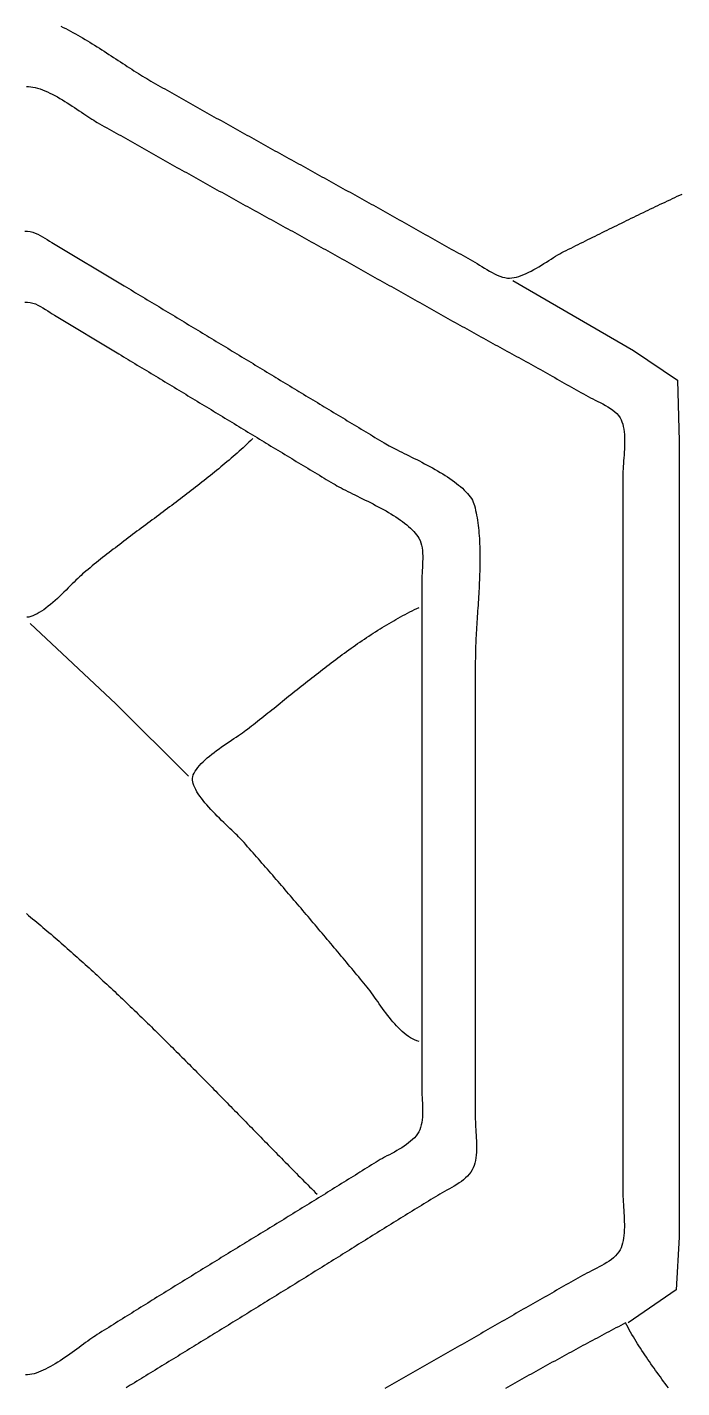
# Model space of a CAD drawing. Header units: millimetres. Extents: x 60 to 2307, y 40 to 1509.
# Drawn here: x 1184 to 1428, y 360 to 868 of the extents above; entities that cross this region are included whole.
import ezdxf

# ---------------------------------------------------------------- set-up
doc = ezdxf.new("R2010")
doc.units = ezdxf.units.MM
doc.layers.add('0_0_0', color=3, linetype='Continuous')

msp = doc.modelspace()

# ---------------------------------------------------------------- linework, layer by layer
at = {"layer": '0_0_0'}
for points in [[(1196.4009, 867.8817), (1197.298, 867.4419), (1198.1966, 866.9888), (1199.0965, 866.523), (1199.9973, 866.0452), (1200.8988, 865.5563), (1201.8008, 865.0568), (1202.7028, 864.5476), (1203.6047, 864.0294), (1204.5062, 863.5028), (1205.4071, 862.9686), (1206.3069, 862.4276), (1207.2055, 861.8804), (1208.1027, 861.3278), (1208.998, 860.7704), (1209.8913, 860.2091), (1210.7822, 859.6445), (1211.6705, 859.0774), (1212.556, 858.5085), (1213.4383, 857.9385), (1214.3172, 857.3681), (1215.1923, 856.798), (1216.0635, 856.229), (1216.9305, 855.6619), (1217.7929, 855.0972), (1218.6505, 854.5358), (1219.5031, 853.9784), (1220.3503, 853.4256), (1221.1919, 852.8782), (1222.0276, 852.337), (1222.8571, 851.8027), (1223.6802, 851.2759), (1224.4965, 850.7574), (1225.3059, 850.248), (1226.108, 849.7483), (1226.9026, 849.259), (1227.6893, 848.781), (1228.468, 848.3149), (1229.2383, 847.8614), (1230, 847.4213), (1230.8687, 846.9245), (1231.7377, 846.428), (1232.6068, 845.9319), (1233.4761, 845.4361), (1234.3456, 844.9405), (1235.2153, 844.4453), (1236.0852, 843.9504), (1236.9553, 843.4558), (1237.8255, 842.9615), (1238.6959, 842.4675), (1239.5664, 841.9737), (1240.4372, 841.4803), (1241.3081, 840.9871), (1242.1791, 840.4941), (1243.0503, 840.0015), (1243.9217, 839.5091), (1244.7932, 839.0169), (1245.6648, 838.525), (1246.5366, 838.0334), (1247.4086, 837.542), (1248.2807, 837.0508), (1249.1529, 836.5598), (1250.0252, 836.0691), (1250.8977, 835.5786), (1251.7703, 835.0884), (1252.6431, 834.5983), (1253.5159, 834.1084), (1254.3889, 833.6188), (1255.262, 833.1293), (1256.1352, 832.6401), (1257.0086, 832.151), (1257.882, 831.6621), (1258.7556, 831.1734), (1259.6292, 830.6849), (1260.5029, 830.1966), (1261.3768, 829.7084), (1262.2507, 829.2204), (1263.1248, 828.7325), (1263.9989, 828.2448), (1264.8731, 827.7572), (1265.7474, 827.2698), (1266.6218, 826.7825), (1267.4962, 826.2954), (1268.3707, 825.8084), (1269.2453, 825.3215), (1270.12, 824.8347), (1270.9947, 824.3481), (1271.8695, 823.8616), (1272.7444, 823.3751), (1273.6193, 822.8888), (1274.4943, 822.4026), (1275.3693, 821.9164), (1276.2444, 821.4304), (1277.1195, 820.9444), (1277.9947, 820.4586), (1278.8699, 819.9728), (1279.7451, 819.487), (1280.6204, 819.0013), (1281.4957, 818.5157), (1282.3711, 818.0302), (1283.2464, 817.5447), (1284.1218, 817.0592), (1284.9973, 816.5738), (1285.8727, 816.0884), (1286.7482, 815.6031), (1287.6236, 815.1178), (1288.4991, 814.6325), (1289.3746, 814.1472), (1290.2501, 813.662), (1291.1256, 813.1768), (1292.0011, 812.6915), (1292.8766, 812.2063), (1293.7521, 811.7211), (1294.6275, 811.2358), (1295.503, 810.7506), (1296.3785, 810.2653), (1297.2539, 809.78), (1298.1293, 809.2947), (1299.0047, 808.8093), (1299.8801, 808.3239), (1300.7554, 807.8385), (1301.6307, 807.353), (1302.506, 806.8675), (1303.3812, 806.3819), (1304.2564, 805.8963), (1305.1316, 805.4106), (1306.0067, 804.9248), (1306.8817, 804.439), (1307.7567, 803.9531), (1308.6317, 803.4671), (1309.5066, 802.981), (1310.3814, 802.4948), (1311.2562, 802.0085), (1312.1309, 801.5222), (1313.0056, 801.0357), (1313.8801, 800.5491), (1314.7546, 800.0624), (1315.6291, 799.5756), (1316.5034, 799.0886), (1317.3777, 798.6016), (1318.2519, 798.1144), (1319.1259, 797.627), (1320, 797.1396), (1320.8832, 796.6464), (1321.766, 796.1525), (1322.6486, 795.6579), (1323.5309, 795.1628), (1324.4129, 794.6672), (1325.2946, 794.171), (1326.1762, 793.6745), (1327.0576, 793.1776), (1327.9388, 792.6803), (1328.8199, 792.1828), (1329.7009, 791.6851), (1330.5818, 791.1873), (1331.4627, 790.6893), (1332.3435, 790.1913), (1333.2244, 789.6933), (1334.1053, 789.1954), (1334.9863, 788.6976), (1335.8674, 788.2), (1336.7486, 787.7026), (1337.6299, 787.2054), (1338.5114, 786.7086), (1339.3932, 786.2122), (1340.2751, 785.7163), (1341.1574, 785.2208), (1342.0399, 784.7259), (1342.9227, 784.2316), (1343.8059, 783.7379), (1344.6894, 783.245), (1345.5733, 782.7528), (1346.4577, 782.2615), (1347.3425, 781.771), (1348.2278, 781.2815), (1349.1136, 780.793), (1350, 780.3055), (1350.8304, 779.8317), (1351.6876, 779.3144), (1352.5686, 778.7653), (1353.4706, 778.1958), (1354.3906, 777.6174), (1355.3257, 777.0417), (1356.273, 776.4801), (1357.2295, 775.9442), (1358.1924, 775.4455), (1359.1587, 774.9954), (1360.1255, 774.6056), (1361.09, 774.2875), (1362.0491, 774.0527), (1363, 773.9127), (1363.7969, 773.8813), (1364.622, 773.9302), (1365.4722, 774.0537), (1366.3447, 774.2461), (1367.2366, 774.5016), (1368.145, 774.8146), (1369.0669, 775.1793), (1369.9995, 775.59), (1370.9398, 776.0411), (1371.885, 776.5266), (1372.8321, 777.0411), (1373.7783, 777.5787), (1374.7206, 778.1337), (1375.6561, 778.7004), (1376.5819, 779.273), (1377.4952, 779.846), (1378.393, 780.4135), (1379.2724, 780.9698), (1380.1305, 781.5093), (1380.9644, 782.0261), (1381.7712, 782.5146), (1382.548, 782.9691), (1383.2919, 783.3838), (1384, 783.7531), (1384.8977, 784.2018), (1385.7954, 784.6504), (1386.6932, 785.0987), (1387.5909, 785.5467), (1388.4887, 785.9945), (1389.3864, 786.4421), (1390.2842, 786.8893), (1391.1821, 787.3362), (1392.08, 787.7829), (1392.978, 788.2292), (1393.876, 788.6751), (1394.7741, 789.1208), (1395.6723, 789.566), (1396.5706, 790.0109), (1397.469, 790.4555), (1398.3676, 790.8996), (1399.2662, 791.3433), (1400.165, 791.7866), (1401.064, 792.2294), (1401.9631, 792.6719), (1402.8624, 793.1138), (1403.7618, 793.5553), (1404.6615, 793.9964), (1405.5614, 794.4369), (1406.4614, 794.8769), (1407.3617, 795.3164), (1408.2622, 795.7554), (1409.1629, 796.1939), (1410.0639, 796.6318), (1410.9652, 797.0691), (1411.8667, 797.5059), (1412.7685, 797.942), (1413.6706, 798.3776), (1414.573, 798.8126), (1415.4757, 799.2469), (1416.3787, 799.6806), (1417.282, 800.1136), (1418.1857, 800.546), (1419.0897, 800.9778), (1419.994, 801.4088), (1420.8988, 801.8391), (1421.8039, 802.2688), (1422.7094, 802.6977), (1423.6153, 803.1259), (1424.5216, 803.5533), (1425.4283, 803.98), (1426.3354, 804.4059), (1427.243, 804.8311), (1428.151, 805.2554)], [(1183.5293, 845.4001), (1184.33, 845.3771), (1185.1524, 845.2956), (1185.9945, 845.1588), (1186.8545, 844.9699), (1187.7304, 844.7321), (1188.6205, 844.4488), (1189.5228, 844.123), (1190.4355, 843.7582), (1191.3567, 843.3574), (1192.2846, 842.924), (1193.2172, 842.4611), (1194.1528, 841.972), (1195.0895, 841.4599), (1196.0253, 840.9281), (1196.9584, 840.3798), (1197.887, 839.8182), (1198.8092, 839.2466), (1199.723, 838.6682), (1200.6268, 838.0862), (1201.5185, 837.5039), (1202.3963, 836.9244), (1203.2584, 836.3511), (1204.1028, 835.7872), (1204.9278, 835.2358), (1205.7314, 834.7003), (1206.5117, 834.1838), (1207.267, 833.6897), (1207.9954, 833.221), (1208.6949, 832.7812), (1209.3637, 832.3733), (1210, 832.0007), (1210.8714, 831.5028), (1211.743, 831.0052), (1212.6148, 830.5077), (1213.4867, 830.0105), (1214.3588, 829.5136), (1215.2311, 829.0168), (1216.1036, 828.5202), (1216.9762, 828.0239), (1217.849, 827.5278), (1218.722, 827.0318), (1219.5951, 826.5361), (1220.4684, 826.0406), (1221.3418, 825.5453), (1222.2154, 825.0503), (1223.0892, 824.5554), (1223.9631, 824.0607), (1224.8371, 823.5663), (1225.7113, 823.072), (1226.5856, 822.5779), (1227.4601, 822.0841), (1228.3348, 821.5904), (1229.2095, 821.097), (1230.0844, 820.6037), (1230.9595, 820.1107), (1231.8347, 819.6178), (1232.71, 819.1251), (1233.5854, 818.6327), (1234.461, 818.1404), (1235.3367, 817.6483), (1236.2125, 817.1565), (1237.0884, 816.6648), (1237.9645, 816.1733), (1238.8407, 815.682), (1239.717, 815.1908), (1240.5934, 814.6999), (1241.4699, 814.2092), (1242.3466, 813.7186), (1243.2233, 813.2282), (1244.1002, 812.7381), (1244.9771, 812.2481), (1245.8542, 811.7582), (1246.7314, 811.2686), (1247.6086, 810.7792), (1248.486, 810.2899), (1249.3635, 809.8008), (1250.241, 809.3119), (1251.1187, 808.8231), (1251.9964, 808.3346), (1252.8742, 807.8462), (1253.7521, 807.358), (1254.6301, 806.87), (1255.5082, 806.3821), (1256.3864, 805.8944), (1257.2646, 805.4069), (1258.1429, 804.9195), (1259.0213, 804.4324), (1259.8998, 803.9454), (1260.7783, 803.4585), (1261.657, 802.9718), (1262.5356, 802.4853), (1263.4144, 801.999), (1264.2932, 801.5128), (1265.172, 801.0268), (1266.051, 800.541), (1266.9299, 800.0553), (1267.809, 799.5697), (1268.6881, 799.0844), (1269.5672, 798.5992), (1270.4464, 798.1141), (1271.3256, 797.6292), (1272.2049, 797.1445), (1273.0843, 796.6599), (1273.9636, 796.1754), (1274.8431, 795.6912), (1275.7225, 795.207), (1276.602, 794.7231), (1277.4815, 794.2393), (1278.3611, 793.7556), (1279.2407, 793.2721), (1280.1203, 792.7887), (1281, 792.3055), (1281.8829, 791.8202), (1282.7657, 791.3345), (1283.6482, 790.8485), (1284.5305, 790.362), (1285.4127, 789.8752), (1286.2946, 789.388), (1287.1763, 788.9005), (1288.0578, 788.4126), (1288.9392, 787.9243), (1289.8203, 787.4357), (1290.7013, 786.9468), (1291.5822, 786.4576), (1292.4628, 785.968), (1293.3433, 785.4782), (1294.2236, 784.988), (1295.1038, 784.4976), (1295.9838, 784.0069), (1296.8637, 783.516), (1297.7435, 783.0248), (1298.6231, 782.5333), (1299.5026, 782.0417), (1300.382, 781.5498), (1301.2612, 781.0576), (1302.1404, 780.5653), (1303.0194, 780.0728), (1303.8983, 779.58), (1304.7772, 779.0871), (1305.6559, 778.5941), (1306.5346, 778.1008), (1307.4131, 777.6074), (1308.2916, 777.1139), (1309.17, 776.6202), (1310.0484, 776.1264), (1310.9267, 775.6325), (1311.8049, 775.1385), (1312.6831, 774.6444), (1313.5612, 774.1502), (1314.4393, 773.6559), (1315.3173, 773.1615), (1316.1954, 772.6671), (1317.0733, 772.1726), (1317.9513, 771.6781), (1318.8292, 771.1835), (1319.7072, 770.689), (1320.5851, 770.1944), (1321.463, 769.6997), (1322.3409, 769.2051), (1323.2188, 768.7105), (1324.0967, 768.216), (1324.9747, 767.7214), (1325.8526, 767.2269), (1326.7306, 766.7324), (1327.6086, 766.238), (1328.4867, 765.7437), (1329.3648, 765.2494), (1330.2429, 764.7552), (1331.1211, 764.2611), (1331.9994, 763.7671), (1332.8777, 763.2732), (1333.756, 762.7794), (1334.6345, 762.2858), (1335.513, 761.7923), (1336.3916, 761.2989), (1337.2702, 760.8057), (1338.149, 760.3127), (1339.0278, 759.8198), (1339.9068, 759.3271), (1340.7859, 758.8347), (1341.665, 758.3424), (1342.5443, 757.8503), (1343.4237, 757.3584), (1344.3032, 756.8668), (1345.1829, 756.3754), (1346.0627, 755.8842), (1346.9426, 755.3934), (1347.8227, 754.9027), (1348.7029, 754.4124), (1349.5832, 753.9223), (1350.4638, 753.4325), (1351.3444, 752.943), (1352.2253, 752.4539), (1353.1063, 751.965), (1353.9875, 751.4765), (1354.8689, 750.9883), (1355.7505, 750.5005), (1356.6323, 750.013), (1357.5142, 749.5259), (1358.3964, 749.0391), (1359.2788, 748.5528), (1360.1614, 748.0668), (1361.0442, 747.5812), (1361.9272, 747.0961), (1362.8104, 746.6113), (1363.6939, 746.127), (1364.5776, 745.6431), (1365.4616, 745.1597), (1366.3458, 744.6767), (1367.2303, 744.1942), (1368.115, 743.7122), (1369, 743.2307), (1369.8983, 742.7406), (1370.7955, 742.2484), (1371.6915, 741.7541), (1372.5865, 741.2579), (1373.4805, 740.76), (1374.3737, 740.2606), (1375.2662, 739.7598), (1376.158, 739.2579), (1377.0492, 738.7549), (1377.94, 738.251), (1378.8303, 737.7465), (1379.7204, 737.2415), (1380.6103, 736.7361), (1381.5001, 736.2305), (1382.3899, 735.725), (1383.2798, 735.2196), (1384.1699, 734.7146), (1385.0603, 734.2101), (1385.951, 733.7062), (1386.8422, 733.2033), (1387.734, 732.7013), (1388.6264, 732.2006), (1389.5196, 731.7012), (1390.4136, 731.2033), (1391.3085, 730.7072), (1392.2045, 730.2129), (1393.1016, 729.7207), (1394, 729.2307), (1394.8327, 728.7923), (1395.7202, 728.3456), (1396.6481, 727.8866), (1397.6018, 727.4116), (1398.5671, 726.9167), (1399.5294, 726.3982), (1400.4743, 725.8522), (1401.3875, 725.275), (1402.2545, 724.6628), (1403.0609, 724.0116), (1403.7922, 723.3178), (1404.4341, 722.5775), (1404.9721, 721.787), (1405.3595, 721.0437), (1405.6876, 720.2386), (1405.9605, 719.3772), (1406.1821, 718.4654), (1406.3564, 717.5089), (1406.4876, 716.5135), (1406.5797, 715.4849), (1406.6365, 714.429), (1406.6623, 713.3515), (1406.661, 712.2581), (1406.6367, 711.1547), (1406.5933, 710.0469), (1406.535, 708.9406), (1406.4657, 707.8415), (1406.3894, 706.7553), (1406.3103, 705.6879), (1406.2322, 704.645), (1406.1594, 703.6324), (1406.0957, 702.6558), (1406.0452, 701.721), (1406.0119, 700.8338), (1406, 700), (1406, 647), (1406, 481), (1406, 433), (1406.0108, 432.1095), (1406.041, 431.1823), (1406.0868, 430.2224), (1406.1446, 429.234), (1406.2106, 428.2212), (1406.2813, 427.1883), (1406.3529, 426.1393), (1406.4217, 425.0784), (1406.4842, 424.0098), (1406.5365, 422.9376), (1406.5752, 421.8659), (1406.5963, 420.7989), (1406.5964, 419.7409), (1406.5717, 418.6958), (1406.5185, 417.6679), (1406.4332, 416.6613), (1406.3121, 415.6801), (1406.1516, 414.7286), (1405.9479, 413.8108), (1405.6974, 412.931), (1405.3964, 412.0933), (1405.0038, 411.2681), (1404.5122, 410.4837), (1403.9312, 409.7378), (1403.2703, 409.0283), (1402.5392, 408.353), (1401.7474, 407.7099), (1400.9045, 407.0968), (1400.02, 406.5115), (1399.1036, 405.9519), (1398.1649, 405.4158), (1397.2134, 404.9012), (1396.2587, 404.4059), (1395.3103, 403.9277), (1394.378, 403.4645), (1393.4712, 403.0142), (1392.5995, 402.5746), (1391.7726, 402.1436), (1391, 401.7191), (1390.1151, 401.2159), (1389.2304, 400.7127), (1388.3456, 400.2094), (1387.461, 399.706), (1386.5763, 399.2025), (1385.6918, 398.699), (1384.8072, 398.1953), (1383.9228, 397.6915), (1383.0383, 397.1877), (1382.1539, 396.6837), (1381.2696, 396.1797), (1380.3853, 395.6755), (1379.5011, 395.1713), (1378.6169, 394.667), (1377.7328, 394.1626), (1376.8487, 393.6581), (1375.9647, 393.1535), (1375.0807, 392.6488), (1374.1968, 392.144), (1373.313, 391.6391), (1372.4292, 391.1341), (1371.5454, 390.629), (1370.6617, 390.1238), (1369.7781, 389.6185), (1368.8945, 389.1132), (1368.011, 388.6077), (1367.1275, 388.1022), (1366.2441, 387.5965), (1365.3607, 387.0907), (1364.4774, 386.5849), (1363.5942, 386.0789), (1362.711, 385.5729), (1361.8279, 385.0668), (1360.9448, 384.5605), (1360.0618, 384.0542), (1359.1788, 383.5477), (1358.296, 383.0412), (1357.4131, 382.5346), (1356.5304, 382.0279), (1355.6477, 381.521), (1354.765, 381.0141), (1353.8825, 380.5071), (1353, 380), (1352.1286, 379.4992), (1351.2572, 378.9987), (1350.3857, 378.4982), (1349.5141, 377.9978), (1348.6425, 377.4975), (1347.7708, 376.9974), (1346.899, 376.4973), (1346.0272, 375.9974), (1345.1553, 375.4975), (1344.2834, 374.9978), (1343.4114, 374.4981), (1342.5394, 373.9985), (1341.6672, 373.499), (1340.7951, 372.9996), (1339.9229, 372.5003), (1339.0506, 372.0011), (1338.1783, 371.502), (1337.3059, 371.0029), (1336.4335, 370.5039), (1335.5611, 370.005), (1334.6886, 369.5061), (1333.816, 369.0074), (1332.9435, 368.5087), (1332.0708, 368.01), (1331.1982, 367.5114), (1330.3255, 367.0129), (1329.4527, 366.5145), (1328.58, 366.0161), (1327.7072, 365.5177), (1326.8343, 365.0194), (1325.9615, 364.5212), (1325.0885, 364.023), (1324.2156, 363.5249), (1323.3427, 363.0268), (1322.4697, 362.5287), (1321.5967, 362.0307), (1320.7236, 361.5327), (1319.8506, 361.0348), (1318.9775, 360.5369), (1318.1044, 360.039), (1317.2313, 359.5412)], [(1182.9961, 791.4521), (1183.9763, 791.4164), (1184.9438, 791.2646), (1185.8982, 791.012), (1186.839, 790.674), (1187.7656, 790.2658), (1188.6776, 789.8027), (1189.5744, 789.3001), (1190.4556, 788.7732), (1191.3205, 788.2373), (1192.1688, 787.7077), (1193, 787.1998), (1220, 771), (1220.8598, 770.4839), (1221.7197, 769.9677), (1222.5794, 769.4513), (1223.439, 768.9349), (1224.2986, 768.4183), (1225.1581, 767.9015), (1226.0176, 767.3847), (1226.8769, 766.8677), (1227.7362, 766.3506), (1228.5954, 765.8334), (1229.4546, 765.3161), (1230.3137, 764.7987), (1231.1727, 764.2812), (1232.0317, 763.7635), (1232.8906, 763.2458), (1233.7494, 762.7279), (1234.6082, 762.21), (1235.467, 761.6919), (1236.3256, 761.1738), (1237.1842, 760.6556), (1238.0428, 760.1373), (1238.9013, 759.6189), (1239.7598, 759.1004), (1240.6182, 758.5818), (1241.4766, 758.0631), (1242.3349, 757.5444), (1243.1932, 757.0256), (1244.0514, 756.5068), (1244.9096, 755.9878), (1245.7678, 755.4688), (1246.6259, 754.9497), (1247.484, 754.4306), (1248.342, 753.9114), (1249.2001, 753.3922), (1250.058, 752.8729), (1250.916, 752.3535), (1251.7739, 751.8341), (1252.6318, 751.3146), (1253.4897, 750.7951), (1254.3475, 750.2756), (1255.2053, 749.756), (1256.0631, 749.2364), (1256.9209, 748.7167), (1257.7787, 748.197), (1258.6364, 747.6773), (1259.4941, 747.1576), (1260.3519, 746.6378), (1261.2095, 746.118), (1262.0672, 745.5982), (1262.9249, 745.0784), (1263.7826, 744.5585), (1264.6402, 744.0387), (1265.4979, 743.5188), (1266.3555, 742.9989), (1267.2132, 742.479), (1268.0708, 741.9591), (1268.9284, 741.4393), (1269.7861, 740.9194), (1270.6437, 740.3995), (1271.5014, 739.8796), (1272.359, 739.3597), (1273.2167, 738.8399), (1274.0743, 738.32), (1274.932, 737.8002), (1275.7897, 737.2804), (1276.6474, 736.7606), (1277.5051, 736.2409), (1278.3628, 735.7211), (1279.2206, 735.2014), (1280.0783, 734.6817), (1280.9361, 734.1621), (1281.7939, 733.6425), (1282.6518, 733.1229), (1283.5096, 732.6034), (1284.3675, 732.0839), (1285.2254, 731.5645), (1286.0833, 731.0451), (1286.9413, 730.5257), (1287.7993, 730.0064), (1288.6573, 729.4872), (1289.5154, 728.968), (1290.3735, 728.4489), (1291.2316, 727.9299), (1292.0898, 727.4109), (1292.948, 726.892), (1293.8062, 726.3731), (1294.6645, 725.8543), (1295.5229, 725.3356), (1296.3812, 724.817), (1297.2397, 724.2985), (1298.0981, 723.78), (1298.9567, 723.2616), (1299.8153, 722.7433), (1300.6739, 722.2251), (1301.5326, 721.707), (1302.3913, 721.189), (1303.2501, 720.6711), (1304.109, 720.1533), (1304.9679, 719.6356), (1305.8269, 719.118), (1306.6859, 718.6005), (1307.5451, 718.0831), (1308.4042, 717.5658), (1309.2635, 717.0486), (1310.1228, 716.5316), (1310.9822, 716.0146), (1311.8416, 715.4978), (1312.7012, 714.9811), (1313.5608, 714.4646), (1314.4204, 713.9481), (1315.2802, 713.4318), (1316.14, 712.9157), (1317, 712.3997), (1317.5822, 712.0579), (1318.2076, 711.7045), (1318.8739, 711.3396), (1319.5784, 710.9636), (1320.3187, 710.5764), (1321.0924, 710.1784), (1321.8969, 709.7698), (1322.7297, 709.3507), (1323.5885, 708.9213), (1324.4706, 708.4819), (1325.3737, 708.0327), (1326.2952, 707.5738), (1327.2327, 707.1054), (1328.1837, 706.6278), (1329.1457, 706.1412), (1330.1162, 705.6456), (1331.0927, 705.1415), (1332.0728, 704.6288), (1333.054, 704.108), (1334.0338, 703.579), (1335.0097, 703.0422), (1335.9793, 702.4977), (1336.94, 701.9458), (1337.8895, 701.3866), (1338.8251, 700.8204), (1339.7444, 700.2473), (1340.645, 699.6675), (1341.5243, 699.0813), (1342.38, 698.4888), (1343.2094, 697.8902), (1344.0102, 697.2858), (1344.7798, 696.6757), (1345.5157, 696.0601), (1346.2156, 695.4393), (1346.8768, 694.8134), (1347.497, 694.1827), (1348.0736, 693.5472), (1348.6042, 692.9073), (1349.0862, 692.2632), (1349.5173, 691.6149), (1349.8949, 690.9628), (1350.2165, 690.307), (1350.4797, 689.6478), (1350.682, 688.9853), (1350.9015, 688.0979), (1351.1063, 687.1999), (1351.2968, 686.2914), (1351.4734, 685.3728), (1351.6365, 684.4446), (1351.7863, 683.5071), (1351.9234, 682.5606), (1352.0481, 681.6055), (1352.1608, 680.6422), (1352.2619, 679.6711), (1352.3518, 678.6925), (1352.4308, 677.7067), (1352.4993, 676.7142), (1352.5577, 675.7154), (1352.6065, 674.7105), (1352.6459, 673.6999), (1352.6764, 672.6841), (1352.6984, 671.6633), (1352.7122, 670.638), (1352.7183, 669.6085), (1352.717, 668.5752), (1352.7087, 667.5384), (1352.6937, 666.4985), (1352.6726, 665.4559), (1352.6456, 664.4109), (1352.6131, 663.364), (1352.5756, 662.3154), (1352.5334, 661.2656), (1352.4869, 660.2148), (1352.4364, 659.1636), (1352.3825, 658.1121), (1352.3254, 657.0609), (1352.2655, 656.0103), (1352.2033, 654.9605), (1352.1391, 653.9121), (1352.0733, 652.8654), (1352.0062, 651.8207), (1351.9384, 650.7784), (1351.8701, 649.7388), (1351.8017, 648.7024), (1351.7336, 647.6695), (1351.6663, 646.6404), (1351.6001, 645.6156), (1351.5353, 644.5954), (1351.4724, 643.5801), (1351.4118, 642.5702), (1351.3538, 641.566), (1351.2988, 640.5678), (1351.2472, 639.576), (1351.1994, 638.5911), (1351.1558, 637.6133), (1351.1168, 636.643), (1351.0827, 635.6806), (1351.0539, 634.7265), (1351.0309, 633.781), (1351.014, 632.8445), (1351.0035, 631.9174), (1351, 631), (1351, 505), (1351, 460), (1351.012, 459.109), (1351.0449, 458.1745), (1351.0934, 457.2022), (1351.1524, 456.1977), (1351.2168, 455.1667), (1351.2815, 454.1148), (1351.3413, 453.0476), (1351.3913, 451.9708), (1351.4261, 450.89), (1351.4408, 449.8108), (1351.4302, 448.739), (1351.3892, 447.6801), (1351.3127, 446.6398), (1351.1955, 445.6237), (1351.0326, 444.6375), (1350.8187, 443.6868), (1350.5489, 442.7772), (1350.218, 441.9144), (1349.8209, 441.1041), (1349.3249, 440.3054), (1348.7467, 439.5445), (1348.0953, 438.8192), (1347.3795, 438.1272), (1346.6081, 437.4662), (1345.7901, 436.8341), (1344.9344, 436.2285), (1344.0498, 435.6472), (1343.1452, 435.0879), (1342.2295, 434.5485), (1341.3116, 434.0265), (1340.4004, 433.5199), (1339.5047, 433.0262), (1338.6335, 432.5434), (1337.7956, 432.069), (1337, 431.601), (1336.1242, 431.072), (1335.2489, 430.5424), (1334.3739, 430.0121), (1333.4992, 429.4812), (1332.6249, 428.9496), (1331.7509, 428.4174), (1330.8773, 427.8846), (1330.004, 427.3513), (1329.131, 426.8173), (1328.2583, 426.2828), (1327.386, 425.7477), (1326.514, 425.2121), (1325.6423, 424.6759), (1324.7709, 424.1393), (1323.8998, 423.6021), (1323.029, 423.0645), (1322.1585, 422.5264), (1321.2882, 421.9878), (1320.4183, 421.4487), (1319.5487, 420.9092), (1318.6793, 420.3693), (1317.8102, 419.829), (1316.9414, 419.2883), (1316.0728, 418.7472), (1315.2045, 418.2057), (1314.3365, 417.6639), (1313.4687, 417.1217), (1312.6011, 416.5792), (1311.7338, 416.0363), (1310.8668, 415.4932), (1310, 414.9498), (1309.1506, 414.4172), (1308.3011, 413.8847), (1307.4516, 413.3524), (1306.6019, 412.8203), (1305.7521, 412.2883), (1304.9022, 411.7564), (1304.0523, 411.2247), (1303.2022, 410.6932), (1302.352, 410.1618), (1301.5018, 409.6305), (1300.6514, 409.0994), (1299.801, 408.5684), (1298.9504, 408.0376), (1298.0998, 407.5069), (1297.2491, 406.9763), (1296.3982, 406.4458), (1295.5473, 405.9155), (1294.6963, 405.3854), (1293.8453, 404.8553), (1292.9941, 404.3254), (1292.1428, 403.7956), (1291.2915, 403.266), (1290.4401, 402.7365), (1289.5886, 402.207), (1288.737, 401.6778), (1287.8853, 401.1486), (1287.0336, 400.6196), (1286.1818, 400.0906), (1285.3299, 399.5618), (1284.4779, 399.0332), (1283.6259, 398.5046), (1282.7737, 397.9761), (1281.9215, 397.4478), (1281.0693, 396.9195), (1280.2169, 396.3914), (1279.3645, 395.8634), (1278.512, 395.3355), (1277.6595, 394.8077), (1276.8069, 394.28), (1275.9542, 393.7524), (1275.1014, 393.2249), (1274.2486, 392.6975), (1273.3958, 392.1702), (1272.5428, 391.643), (1271.6898, 391.1159), (1270.8368, 390.5889), (1269.9836, 390.062), (1269.1305, 389.5352), (1268.2772, 389.0085), (1267.4239, 388.4819), (1266.5706, 387.9553), (1265.7172, 387.4289), (1264.8637, 386.9025), (1264.0102, 386.3762), (1263.1567, 385.85), (1262.3031, 385.3239), (1261.4494, 384.7978), (1260.5957, 384.2719), (1259.742, 383.746), (1258.8882, 383.2202), (1258.0343, 382.6945), (1257.1804, 382.1688), (1256.3265, 381.6433), (1255.4725, 381.1178), (1254.6185, 380.5923), (1253.7645, 380.067), (1252.9104, 379.5417), (1252.0562, 379.0164), (1251.2021, 378.4913), (1250.3479, 377.9662), (1249.4936, 377.4411), (1248.6393, 376.9161), (1247.785, 376.3912), (1246.9307, 375.8664), (1246.0763, 375.3416), (1245.2219, 374.8168), (1244.3675, 374.2921), (1243.513, 373.7675), (1242.6585, 373.2429), (1241.804, 372.7184), (1240.9495, 372.1939), (1240.0949, 371.6695), (1239.2403, 371.1451), (1238.3857, 370.6207), (1237.5311, 370.0964), (1236.6764, 369.5722), (1235.8217, 369.048), (1234.967, 368.5238), (1234.1123, 367.9997), (1233.2576, 367.4756), (1232.4029, 366.9515), (1231.5481, 366.4275), (1230.6933, 365.9035), (1229.8385, 365.3796), (1228.9838, 364.8556), (1228.1289, 364.3318), (1227.2741, 363.8079), (1226.4193, 363.284), (1225.5645, 362.7602), (1224.7096, 362.2365), (1223.8548, 361.7127), (1223, 361.189), (1222.263, 360.7308), (1221.516, 360.2538), (1220.7594, 359.7591)], [(1365, 773), (1410, 746.8495), (1426.3965, 735.8148), (1427.0109, 713), (1427, 656), (1427, 466), (1427, 416), (1425.9722, 396.3789), (1408, 384)], [(1183, 764.9575), (1183.9727, 764.9576), (1184.9456, 764.8233), (1185.9156, 764.5722), (1186.8795, 764.2223), (1187.8343, 763.7913), (1188.7768, 763.297), (1189.7039, 762.7572), (1190.6126, 762.1899), (1191.4996, 761.6126), (1192.3619, 761.0433), (1193.1964, 760.4999), (1194, 760), (1218, 745.6003), (1218.862, 745.0828), (1219.724, 744.5652), (1220.5858, 744.0475), (1221.4475, 743.5295), (1222.3091, 743.0114), (1223.1706, 742.493), (1224.032, 741.9745), (1224.8933, 741.4558), (1225.7544, 740.937), (1226.6155, 740.418), (1227.4765, 739.8988), (1228.3374, 739.3795), (1229.1982, 738.86), (1230.0589, 738.3404), (1230.9196, 737.8206), (1231.7801, 737.3007), (1232.6406, 736.7806), (1233.5009, 736.2605), (1234.3613, 735.7402), (1235.2215, 735.2197), (1236.0817, 734.6992), (1236.9418, 734.1785), (1237.8018, 733.6578), (1238.6618, 733.1369), (1239.5217, 732.616), (1240.3816, 732.0949), (1241.2414, 731.5737), (1242.1011, 731.0525), (1242.9608, 730.5312), (1243.8205, 730.0098), (1244.6801, 729.4883), (1245.5397, 728.9668), (1246.3992, 728.4452), (1247.2587, 727.9236), (1248.1182, 727.4018), (1248.9776, 726.8801), (1249.837, 726.3583), (1250.6964, 725.8364), (1251.5557, 725.3145), (1252.4151, 724.7926), (1253.2744, 724.2707), (1254.1337, 723.7487), (1254.993, 723.2267), (1255.8523, 722.7047), (1256.7116, 722.1827), (1257.5708, 721.6607), (1258.4301, 721.1386), (1259.2894, 720.6166), (1260.1487, 720.0946), (1261.0079, 719.5726), (1261.8672, 719.0506), (1262.7265, 718.5286), (1263.5858, 718.0067), (1264.4452, 717.4848), (1265.3045, 716.9629), (1266.1639, 716.441), (1267.0233, 715.9192), (1267.8827, 715.3975), (1268.7422, 714.8758), (1269.6017, 714.3541), (1270.4612, 713.8325), (1271.3207, 713.311), (1272.1803, 712.7896), (1273.04, 712.2682), (1273.8997, 711.7469), (1274.7594, 711.2257), (1275.6192, 710.7045), (1276.479, 710.1835), (1277.3389, 709.6625), (1278.1989, 709.1417), (1279.0589, 708.6209), (1279.919, 708.1003), (1280.7791, 707.5798), (1281.6393, 707.0594), (1282.4996, 706.5391), (1283.36, 706.0189), (1284.2204, 705.4989), (1285.0809, 704.979), (1285.9415, 704.4592), (1286.8022, 703.9396), (1287.663, 703.4201), (1288.5238, 702.9008), (1289.3848, 702.3817), (1290.2458, 701.8627), (1291.107, 701.3439), (1291.9682, 700.8252), (1292.8296, 700.3067), (1293.691, 699.7884), (1294.5526, 699.2703), (1295.4142, 698.7524), (1296.276, 698.2346), (1297.1379, 697.7171), (1298, 697.1998), (1298.6705, 696.8058), (1299.3782, 696.4052), (1300.1207, 695.998), (1300.8956, 695.5842), (1301.7006, 695.1637), (1302.5332, 694.7365), (1303.3912, 694.3027), (1304.272, 693.8622), (1305.1734, 693.4149), (1306.093, 692.9609), (1307.0284, 692.5001), (1307.9771, 692.0326), (1308.9369, 691.5583), (1309.9053, 691.0772), (1310.88, 690.5893), (1311.8586, 690.0945), (1312.8387, 689.5929), (1313.818, 689.0844), (1314.794, 688.5691), (1315.7644, 688.0468), (1316.7268, 687.5176), (1317.6788, 686.9815), (1318.6181, 686.4384), (1319.5422, 685.8883), (1320.4488, 685.3313), (1321.3356, 684.7673), (1322.2001, 684.1962), (1323.0399, 683.6181), (1323.8528, 683.033), (1324.6362, 682.4408), (1325.3879, 681.8415), (1326.1054, 681.2351), (1326.7864, 680.6216), (1327.4285, 680.0009), (1328.0293, 679.3731), (1328.5864, 678.7381), (1329.0975, 678.096), (1329.5602, 677.4466), (1329.9721, 676.7901), (1330.3736, 675.9949), (1330.6958, 675.1344), (1330.9459, 674.2172), (1331.1314, 673.2516), (1331.2595, 672.2462), (1331.3378, 671.2096), (1331.3735, 670.1503), (1331.3741, 669.0767), (1331.3469, 667.9975), (1331.2994, 666.9211), (1331.2389, 665.8561), (1331.1728, 664.811), (1331.1084, 663.7943), (1331.0533, 662.8146), (1331.0146, 661.8803), (1331, 661), (1331, 623), (1331, 506), (1331, 472), (1331.0123, 471.0791), (1331.0451, 470.1221), (1331.0925, 469.1347), (1331.1482, 468.1224), (1331.2063, 467.091), (1331.2605, 466.046), (1331.305, 464.9932), (1331.3335, 463.9381), (1331.3399, 462.8864), (1331.3183, 461.8437), (1331.2624, 460.8157), (1331.1663, 459.8081), (1331.0239, 458.8263), (1330.829, 457.8762), (1330.5756, 456.9633), (1330.2576, 456.0933), (1329.88, 455.3077), (1329.4181, 454.5512), (1328.8789, 453.8225), (1328.2696, 453.1203), (1327.5971, 452.4435), (1326.8685, 451.7907), (1326.0908, 451.1608), (1325.2711, 450.5525), (1324.4165, 449.9646), (1323.5339, 449.3958), (1322.6305, 448.8449), (1321.7133, 448.3108), (1320.7893, 447.792), (1319.8656, 447.2875), (1318.9492, 446.7959), (1318.0472, 446.3161), (1317.1667, 445.8468), (1316.3147, 445.3868), (1315.4982, 444.9348), (1314.7242, 444.4897), (1314, 444.0501), (1313.1396, 443.5106), (1312.2792, 442.9715), (1311.4188, 442.4326), (1310.5582, 441.8941), (1309.6976, 441.3557), (1308.837, 440.8177), (1307.9762, 440.2799), (1307.1153, 439.7424), (1306.2544, 439.2051), (1305.3934, 438.6681), (1304.5323, 438.1313), (1303.6712, 437.5948), (1302.8099, 437.0585), (1301.9486, 436.5224), (1301.0871, 435.9866), (1300.2256, 435.4509), (1299.3639, 434.9155), (1298.5022, 434.3804), (1297.6404, 433.8454), (1296.7785, 433.3106), (1295.9164, 432.776), (1295.0543, 432.2417), (1294.1921, 431.7075), (1293.3297, 431.1735), (1292.4673, 430.6397), (1291.6047, 430.1061), (1290.7421, 429.5726), (1289.8793, 429.0393), (1289.0164, 428.5062), (1288.1534, 427.9732), (1287.2902, 427.4404), (1286.427, 426.9078), (1285.5636, 426.3753), (1284.7001, 425.843), (1283.8365, 425.3107), (1282.9727, 424.7787), (1282.1088, 424.2467), (1281.2448, 423.7149), (1280.3807, 423.1832), (1279.5164, 422.6516), (1278.652, 422.1202), (1277.7874, 421.5888), (1276.9227, 421.0576), (1276.0579, 420.5264), (1275.1929, 419.9954), (1274.3278, 419.4644), (1273.4625, 418.9335), (1272.5971, 418.4028), (1271.7315, 417.872), (1270.8658, 417.3414), (1270, 416.8109), (1269.1406, 416.2843), (1268.2812, 415.7578), (1267.4218, 415.2312), (1266.5625, 414.7046), (1265.7031, 414.1779), (1264.8438, 413.6512), (1263.9845, 413.1244), (1263.1252, 412.5976), (1262.266, 412.0707), (1261.4067, 411.5438), (1260.5475, 411.0167), (1259.6883, 410.4897), (1258.8292, 409.9625), (1257.9701, 409.4353), (1257.111, 408.908), (1256.252, 408.3806), (1255.393, 407.8531), (1254.5341, 407.3255), (1253.6752, 406.7978), (1252.8163, 406.2701), (1251.9576, 405.7422), (1251.0988, 405.2142), (1250.2402, 404.6862), (1249.3816, 404.158), (1248.523, 403.6297), (1247.6646, 403.1013), (1246.8062, 402.5727), (1245.9479, 402.0441), (1245.0896, 401.5153), (1244.2315, 400.9863), (1243.3734, 400.4573), (1242.5154, 399.9281), (1241.6575, 399.3987), (1240.7996, 398.8692), (1239.9419, 398.3396), (1239.0843, 397.8098), (1238.2267, 397.2799), (1237.3693, 396.7498), (1236.5119, 396.2195), (1235.6547, 395.6891), (1234.7976, 395.1585), (1233.9406, 394.6277), (1233.0837, 394.0967), (1232.2269, 393.5656), (1231.3702, 393.0343), (1230.5137, 392.5028), (1229.6573, 391.9711), (1228.801, 391.4392), (1227.9448, 390.9071), (1227.0888, 390.3748), (1226.2329, 389.8423), (1225.3771, 389.3096), (1224.5215, 388.7766), (1223.666, 388.2435), (1222.8107, 387.7102), (1221.9555, 387.1766), (1221.1005, 386.6428), (1220.2456, 386.1088), (1219.3909, 385.5745), (1218.5363, 385.04), (1217.6819, 384.5053), (1216.8277, 383.9703), (1215.9736, 383.435), (1215.1197, 382.8996), (1214.2659, 382.3638), (1213.4124, 381.8278), (1212.559, 381.2916), (1211.7058, 380.7551), (1210.8528, 380.2183), (1210, 379.6813), (1209.3329, 379.2518), (1208.6394, 378.7885), (1207.9209, 378.2946), (1207.179, 377.773), (1206.4153, 377.227), (1205.6313, 376.6597), (1204.8286, 376.0741), (1204.0087, 375.4734), (1203.1732, 374.8606), (1202.3237, 374.239), (1201.4617, 373.6116), (1200.5888, 372.9815), (1199.7065, 372.3518), (1198.8163, 371.7257), (1197.92, 371.1063), (1197.0189, 370.4967), (1196.1147, 369.8999), (1195.209, 369.3192), (1194.3032, 368.7576), (1193.399, 368.2182), (1192.4978, 367.7042), (1191.6013, 367.2187), (1190.7111, 366.7647), (1189.8286, 366.3454), (1188.9555, 365.964), (1188.0932, 365.6234), (1187.2434, 365.3269), (1186.4076, 365.0775), (1185.5874, 364.8784), (1184.7843, 364.7327), (1184, 364.6435), (1183.2681, 364.6225)], [(1268, 714), (1267.2807, 713.3157), (1266.5575, 712.6346), (1265.8304, 711.9567), (1265.0994, 711.282), (1264.3647, 710.6102), (1263.6264, 709.9414), (1262.8845, 709.2755), (1262.1391, 708.6124), (1261.3903, 707.9521), (1260.6382, 707.2945), (1259.8829, 706.6395), (1259.1245, 705.987), (1258.363, 705.3371), (1257.5986, 704.6895), (1256.8313, 704.0444), (1256.0612, 703.4015), (1255.2885, 702.7608), (1254.5131, 702.1223), (1253.7352, 701.4858), (1252.9549, 700.8514), (1252.1723, 700.2189), (1251.3874, 699.5883), (1250.6003, 698.9595), (1249.8112, 698.3325), (1249.02, 697.7071), (1248.227, 697.0834), (1247.4321, 696.4612), (1246.6355, 695.8404), (1245.8373, 695.2211), (1245.0375, 694.6031), (1244.2363, 693.9864), (1243.4337, 693.3709), (1242.6297, 692.7565), (1241.8246, 692.1432), (1241.0184, 691.5309), (1240.2111, 690.9195), (1239.4029, 690.309), (1238.5938, 689.6994), (1237.784, 689.0904), (1236.9735, 688.4821), (1236.1624, 687.8744), (1235.3508, 687.2672), (1234.5388, 686.6605), (1233.7264, 686.0542), (1232.9138, 685.4482), (1232.1011, 684.8425), (1231.2882, 684.2369), (1230.4755, 683.6315), (1229.6628, 683.0262), (1228.8503, 682.4208), (1228.0381, 681.8153), (1227.2262, 681.2097), (1226.4148, 680.6039), (1225.604, 679.9978), (1224.7938, 679.3914), (1223.9843, 678.7846), (1223.1756, 678.1772), (1222.3678, 677.5693), (1221.561, 676.9608), (1220.7553, 676.3516), (1219.9507, 675.7417), (1219.1474, 675.1309), (1218.3454, 674.5193), (1217.5448, 673.9067), (1216.7457, 673.293), (1215.9483, 672.6783), (1215.1525, 672.0624), (1214.3584, 671.4453), (1213.5663, 670.8269), (1212.776, 670.2071), (1211.9878, 669.5859), (1211.2018, 668.9632), (1210.4179, 668.339), (1209.6363, 667.7131), (1208.8571, 667.0855), (1208.0804, 666.4561), (1207.3062, 665.8249), (1206.5347, 665.1918), (1205.7659, 664.5568), (1205, 663.9197), (1204.4796, 663.4711), (1203.921, 662.9645), (1203.3263, 662.4052), (1202.6981, 661.7987), (1202.0385, 661.1505), (1201.3501, 660.4661), (1200.6353, 659.7509), (1199.8962, 659.0104), (1199.1354, 658.2501), (1198.3552, 657.4754), (1197.558, 656.6918), (1196.7462, 655.9048), (1195.922, 655.1199), (1195.088, 654.3425), (1194.2464, 653.5781), (1193.3996, 652.8322), (1192.5501, 652.1102), (1191.7001, 651.4177), (1190.852, 650.76), (1190.0083, 650.1427), (1189.1712, 649.5713), (1188.3433, 649.0511), (1187.5267, 648.5878), (1186.7239, 648.1866), (1185.9373, 647.8532), (1185.1692, 647.593), (1184.4221, 647.4115), (1183.6982, 647.3141)], [(1330, 489), (1329.1756, 489.2754), (1328.3648, 489.6118), (1327.5673, 490.0057), (1326.7828, 490.4539), (1326.011, 490.9528), (1325.2518, 491.4992), (1324.5048, 492.0895), (1323.7697, 492.7204), (1323.0463, 493.3886), (1322.3343, 494.0905), (1321.6335, 494.8229), (1320.9436, 495.5822), (1320.2643, 496.3652), (1319.5953, 497.1685), (1318.9364, 497.9885), (1318.2874, 498.822), (1317.6479, 499.6655), (1317.0176, 500.5157), (1316.3964, 501.3691), (1315.7839, 502.2224), (1315.1799, 503.0721), (1314.5841, 503.9149), (1313.9962, 504.7474), (1313.416, 505.5661), (1312.8432, 506.3677), (1312.2776, 507.1488), (1311.7188, 507.9059), (1311.1666, 508.6358), (1310.6207, 509.3349), (1310.081, 510), (1309.4332, 510.7803), (1308.7854, 511.5604), (1308.1374, 512.3404), (1307.4893, 513.1203), (1306.841, 513.9), (1306.1926, 514.6795), (1305.544, 515.4589), (1304.8952, 516.2381), (1304.2463, 517.0171), (1303.5972, 517.7959), (1302.9479, 518.5745), (1302.2984, 519.353), (1301.6487, 520.1312), (1300.9988, 520.9092), (1300.3487, 521.687), (1299.6984, 522.4646), (1299.0478, 523.242), (1298.397, 524.0192), (1297.7459, 524.7961), (1297.0946, 525.5728), (1296.443, 526.3493), (1295.7912, 527.1255), (1295.1391, 527.9014), (1294.4867, 528.6771), (1293.834, 529.4526), (1293.181, 530.2278), (1292.5278, 531.0027), (1291.8742, 531.7773), (1291.2203, 532.5517), (1290.5661, 533.3258), (1289.9115, 534.0996), (1289.2566, 534.8731), (1288.6014, 535.6463), (1287.9458, 536.4192), (1287.2898, 537.1918), (1286.6335, 537.964), (1285.9768, 538.736), (1285.3197, 539.5076), (1284.6623, 540.2789), (1284.0044, 541.0499), (1283.3462, 541.8205), (1282.6875, 542.5908), (1282.0284, 543.3608), (1281.3689, 544.1304), (1280.709, 544.8996), (1280.0486, 545.6685), (1279.3878, 546.437), (1278.7266, 547.2051), (1278.0648, 547.9729), (1277.4026, 548.7403), (1276.74, 549.5072), (1276.0768, 550.2738), (1275.4132, 551.04), (1274.7491, 551.8058), (1274.0844, 552.5712), (1273.4193, 553.3362), (1272.7537, 554.1008), (1272.0875, 554.8649), (1271.4208, 555.6286), (1270.7535, 556.3919), (1270.0858, 557.1548), (1269.4174, 557.9172), (1268.7485, 558.6791), (1268.0791, 559.4406), (1267.409, 560.2017), (1266.7384, 560.9623), (1266.0672, 561.7224), (1265.3954, 562.4821), (1264.7231, 563.2412), (1264.0501, 564), (1263.6568, 564.4295), (1263.2022, 564.9031), (1262.6912, 565.4185), (1262.1287, 565.9731), (1261.5197, 566.5643), (1260.869, 567.1896), (1260.1817, 567.8467), (1259.4626, 568.5328), (1258.7167, 569.2457), (1257.949, 569.9826), (1257.1643, 570.7412), (1256.3675, 571.5189), (1255.5637, 572.3132), (1254.7578, 573.1216), (1253.9547, 573.9417), (1253.1593, 574.7708), (1252.3765, 575.6065), (1251.6113, 576.4464), (1250.8687, 577.2877), (1250.1535, 578.1282), (1249.4708, 578.9652), (1248.8253, 579.7963), (1248.2221, 580.619), (1247.6661, 581.4306), (1247.1623, 582.2289), (1246.7155, 583.0111), (1246.3307, 583.7749), (1246.0128, 584.5177), (1245.7669, 585.237), (1245.5977, 585.9304), (1245.5102, 586.5952), (1245.5094, 587.229), (1245.6003, 587.8294), (1245.806, 588.5041), (1246.1016, 589.1882), (1246.481, 589.8802), (1246.9385, 590.5787), (1247.4682, 591.2822), (1248.0641, 591.9894), (1248.7203, 592.6988), (1249.431, 593.409), (1250.1902, 594.1185), (1250.992, 594.8259), (1251.8307, 595.5298), (1252.7002, 596.2288), (1253.5947, 596.9214), (1254.5082, 597.6063), (1255.435, 598.2819), (1256.369, 598.9468), (1257.3044, 599.5997), (1258.2353, 600.2391), (1259.1558, 600.8635), (1260.0601, 601.4716), (1260.9421, 602.0618), (1261.7961, 602.6329), (1262.616, 603.1833), (1263.3961, 603.7116), (1264.1305, 604.2164), (1264.8132, 604.6963), (1265.4383, 605.1498), (1266, 605.5756), (1266.7554, 606.1653), (1267.5122, 606.7585), (1268.2703, 607.3548), (1269.0297, 607.9542), (1269.7905, 608.5566), (1270.5526, 609.1616), (1271.3161, 609.7693), (1272.0809, 610.3795), (1272.847, 610.9921), (1273.6146, 611.6068), (1274.3834, 612.2235), (1275.1537, 612.8422), (1275.9253, 613.4626), (1276.6982, 614.0846), (1277.4725, 614.708), (1278.2482, 615.3328), (1279.0253, 615.9587), (1279.8037, 616.5857), (1280.5836, 617.2136), (1281.3648, 617.8422), (1282.1473, 618.4713), (1282.9313, 619.101), (1283.7167, 619.7309), (1284.5034, 620.361), (1285.2916, 620.991), (1286.0811, 621.621), (1286.8721, 622.2506), (1287.6644, 622.8799), (1288.4582, 623.5085), (1289.2533, 624.1365), (1290.0499, 624.7636), (1290.8479, 625.3896), (1291.6473, 626.0145), (1292.4481, 626.6382), (1293.2504, 627.2603), (1294.054, 627.8809), (1294.8592, 628.4998), (1295.6657, 629.1167), (1296.4737, 629.7317), (1297.2831, 630.3444), (1298.0939, 630.9549), (1298.9062, 631.5629), (1299.7199, 632.1682), (1300.5351, 632.7709), (1301.3517, 633.3706), (1302.1698, 633.9673), (1302.9893, 634.5608), (1303.8103, 635.151), (1304.6328, 635.7376), (1305.4567, 636.3207), (1306.2821, 636.9), (1307.109, 637.4754), (1307.9373, 638.0467), (1308.7671, 638.6138), (1309.5984, 639.1766), (1310.4312, 639.7348), (1311.2654, 640.2885), (1312.1011, 640.8373), (1312.9384, 641.3812), (1313.7771, 641.92), (1314.6173, 642.4537), (1315.459, 642.9819), (1316.3022, 643.5046), (1317.1469, 644.0217), (1317.9932, 644.533), (1318.8409, 645.0383), (1319.6901, 645.5375), (1320.5409, 646.0305), (1321.3932, 646.5171), (1322.247, 646.9971), (1323.1023, 647.4705), (1323.9591, 647.9371), (1324.8175, 648.3967), (1325.6774, 648.8492), (1326.5388, 649.2945), (1327.4018, 649.7323), (1328.2663, 650.1626), (1329.1324, 650.5852), (1330, 651)], [(1185, 645), (1216.9606, 614.9854), (1244, 588)], [(1183.5482, 536.7343), (1184.3204, 536.0994), (1185.0913, 535.463), (1185.861, 534.8252), (1186.6295, 534.1861), (1187.3967, 533.5456), (1188.1627, 532.9037), (1188.9275, 532.2605), (1189.6911, 531.616), (1190.4535, 530.9702), (1191.2147, 530.323), (1191.9748, 529.6745), (1192.7337, 529.0248), (1193.4915, 528.3738), (1194.2481, 527.7216), (1195.0036, 527.068), (1195.758, 526.4133), (1196.5114, 525.7574), (1197.2636, 525.1002), (1198.0147, 524.4419), (1198.7648, 523.7823), (1199.5138, 523.1216), (1200.2618, 522.4598), (1201.0087, 521.7968), (1201.7547, 521.1327), (1202.4996, 520.4674), (1203.2435, 519.8011), (1203.9864, 519.1337), (1204.7284, 518.4651), (1205.4693, 517.7956), (1206.2093, 517.1249), (1206.9484, 516.4532), (1207.6865, 515.7805), (1208.4238, 515.1068), (1209.1601, 514.4321), (1209.8955, 513.7564), (1210.63, 513.0797), (1211.3636, 512.402), (1212.0963, 511.7234), (1212.8282, 511.0438), (1213.5593, 510.3633), (1214.2895, 509.6819), (1215.0189, 508.9996), (1215.7475, 508.3164), (1216.4752, 507.6323), (1217.2022, 506.9474), (1217.9284, 506.2616), (1218.6538, 505.5749), (1219.3785, 504.8875), (1220.1024, 504.1992), (1220.8256, 503.5101), (1221.5481, 502.8202), (1222.2698, 502.1296), (1222.9908, 501.4381), (1223.7112, 500.746), (1224.4308, 500.0531), (1225.1498, 499.3594), (1225.8681, 498.6651), (1226.5858, 497.97), (1227.3028, 497.2743), (1228.0192, 496.5778), (1228.735, 495.8807), (1229.4502, 495.183), (1230.1647, 494.4846), (1230.8787, 493.7856), (1231.5922, 493.086), (1232.305, 492.3858), (1233.0173, 491.685), (1233.7291, 490.9836), (1234.4403, 490.2816), (1235.151, 489.5791), (1235.8612, 488.8761), (1236.571, 488.1725), (1237.2802, 487.4684), (1237.9889, 486.7638), (1238.6972, 486.0587), (1239.405, 485.3532), (1240.1124, 484.6472), (1240.8194, 483.9407), (1241.5259, 483.2338), (1242.232, 482.5265), (1242.9378, 481.8187), (1243.6431, 481.1106), (1244.3481, 480.4021), (1245.0527, 479.6932), (1245.7569, 478.9839), (1246.4608, 478.2743), (1247.1644, 477.5643), (1247.8676, 476.854), (1248.5705, 476.1434), (1249.2732, 475.4325), (1249.9755, 474.7214), (1250.6776, 474.0099), (1251.3794, 473.2982), (1252.0809, 472.5862), (1252.7822, 471.874), (1253.4832, 471.1616), (1254.1841, 470.4489), (1254.8847, 469.7361), (1255.5851, 469.0231), (1256.2853, 468.3099), (1256.9854, 467.5965), (1257.6853, 466.883), (1258.385, 466.1693), (1259.0846, 465.4555), (1259.784, 464.7417), (1260.4833, 464.0277), (1261.1825, 463.3136), (1261.8816, 462.5995), (1262.5806, 461.8853), (1263.2795, 461.171), (1263.9784, 460.4567), (1264.6772, 459.7424), (1265.3759, 459.0281), (1266.0746, 458.3137), (1266.7733, 457.5994), (1267.4719, 456.8852), (1268.1706, 456.1709), (1268.8692, 455.4567), (1269.5679, 454.7426), (1270.2666, 454.0285), (1270.9654, 453.3146), (1271.6642, 452.6007), (1272.363, 451.887), (1273.0619, 451.1734), (1273.7609, 450.4599), (1274.46, 449.7466), (1275.1593, 449.0334), (1275.8586, 448.3205), (1276.558, 447.6077), (1277.2576, 446.8951), (1277.9573, 446.1827), (1278.6572, 445.4706), (1279.3573, 444.7587), (1280.0575, 444.047), (1280.758, 443.3356), (1281.4586, 442.6245), (1282.1595, 441.9137), (1282.8605, 441.2032), (1283.5618, 440.493), (1284.2634, 439.7832), (1284.9652, 439.0736), (1285.6673, 438.3645), (1286.3697, 437.6557), (1287.0723, 436.9472), (1287.7753, 436.2392), (1288.4785, 435.5316), (1289.1821, 434.8244), (1289.8861, 434.1176), (1290.5903, 433.4113), (1291.295, 432.7054), (1292, 432)], [(1422.9912, 359.7803), (1422.3942, 360.5901), (1421.7979, 361.4006), (1421.2026, 362.212), (1420.6086, 363.0243), (1420.0161, 363.8376), (1419.4255, 364.6522), (1418.837, 365.468), (1418.2509, 366.2853), (1417.6675, 367.1042), (1417.0871, 367.9248), (1416.5099, 368.7471), (1415.9363, 369.5714), (1415.3665, 370.3978), (1414.8008, 371.2263), (1414.2395, 372.0571), (1413.6828, 372.8904), (1413.1311, 373.7262), (1412.5846, 374.5647), (1412.0437, 375.406), (1411.5085, 376.2502), (1410.9795, 377.0974), (1410.4568, 377.9479), (1409.9407, 378.8016), (1409.4316, 379.6587), (1408.9297, 380.5194), (1408.4353, 381.3837), (1407.9487, 382.2518), (1407.4702, 383.1239), (1407, 384), (1406.1155, 383.5357), (1405.2313, 383.0707), (1404.3474, 382.6051), (1403.4639, 382.1388), (1402.5806, 381.6719), (1401.6977, 381.2042), (1400.8151, 380.7359), (1399.9328, 380.267), (1399.0507, 379.7974), (1398.169, 379.3272), (1397.2876, 378.8563), (1396.4065, 378.3848), (1395.5256, 377.9127), (1394.6451, 377.44), (1393.7648, 376.9666), (1392.8849, 376.4927), (1392.0052, 376.0181), (1391.1258, 375.543), (1390.2466, 375.0672), (1389.3678, 374.5909), (1388.4892, 374.114), (1387.6109, 373.6365), (1386.7328, 373.1585), (1385.855, 372.6799), (1384.9775, 372.2007), (1384.1002, 371.721), (1383.2232, 371.2407), (1382.3464, 370.7599), (1381.4699, 370.2786), (1380.5937, 369.7967), (1379.7177, 369.3143), (1378.8419, 368.8314), (1377.9664, 368.348), (1377.0911, 367.8641), (1376.216, 367.3796), (1375.3412, 366.8947), (1374.4666, 366.4093), (1373.5923, 365.9234), (1372.7182, 365.437), (1371.8443, 364.9502), (1370.9706, 364.4629), (1370.0971, 363.9751), (1369.2239, 363.4868), (1368.3509, 362.9982), (1367.478, 362.509), (1366.6054, 362.0195), (1365.733, 361.5295), (1364.8608, 361.039), (1363.9888, 360.5482), (1363.117, 360.0569), (1362.2454, 359.5652)]]:
    msp.add_lwpolyline(points, dxfattribs=at)

doc.saveas('drawing.dxf')
